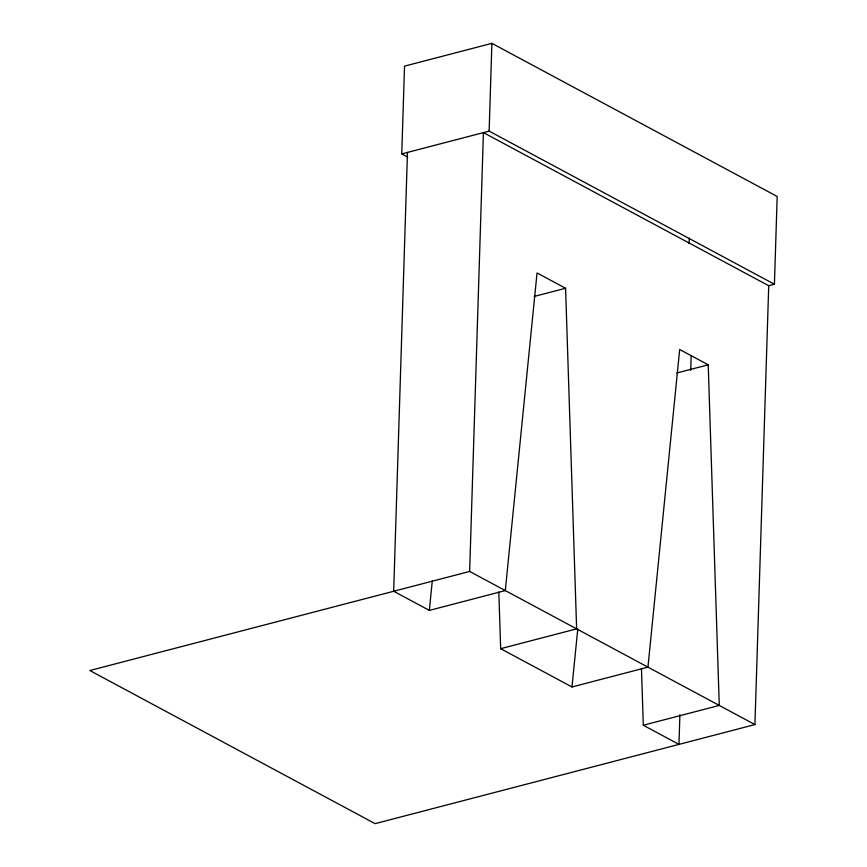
<?xml version="1.0" encoding="UTF-8"?>
<svg xmlns="http://www.w3.org/2000/svg" width="867" height="867" viewBox="0 0 867 867"><rect width="100%" height="100%" fill="white"/><g stroke="black" fill="none" stroke-linecap="round" stroke-linejoin="round"><path stroke-width="1.3" d="M407.718 157.1L401.768 153.903L404.531 66.141L491.892 43.35L777.179 196.473L774.426 284.246L768.726 285.731L483.428 132.608L469.643 571.44L754.929 724.574L768.726 285.731M407.468 152.419L393.672 591.261L429.338 610.401L505.298 590.59L537.041 272.942L565.577 288.256L576.631 628.868L500.66 648.679L498.818 591.912M774.426 284.246L489.129 131.123L491.892 43.35M689.059 243.573L689.222 238.165M679.901 714.679L678.969 744.385L643.303 725.245L641.461 668.479M690.717 370.361L691.194 355.503M429.338 610.401L432.297 580.792M643.303 725.245L719.274 705.424L708.22 364.812L679.685 349.499L647.952 667.146L571.982 686.967L577.769 629.084M401.768 153.903L489.129 131.123M534.137 296.449L565.577 288.256M676.78 373.016L708.22 364.812M469.643 571.44L89.821 670.527L375.108 823.65L754.929 724.574M500.66 648.679L571.982 686.967"/></g></svg>
